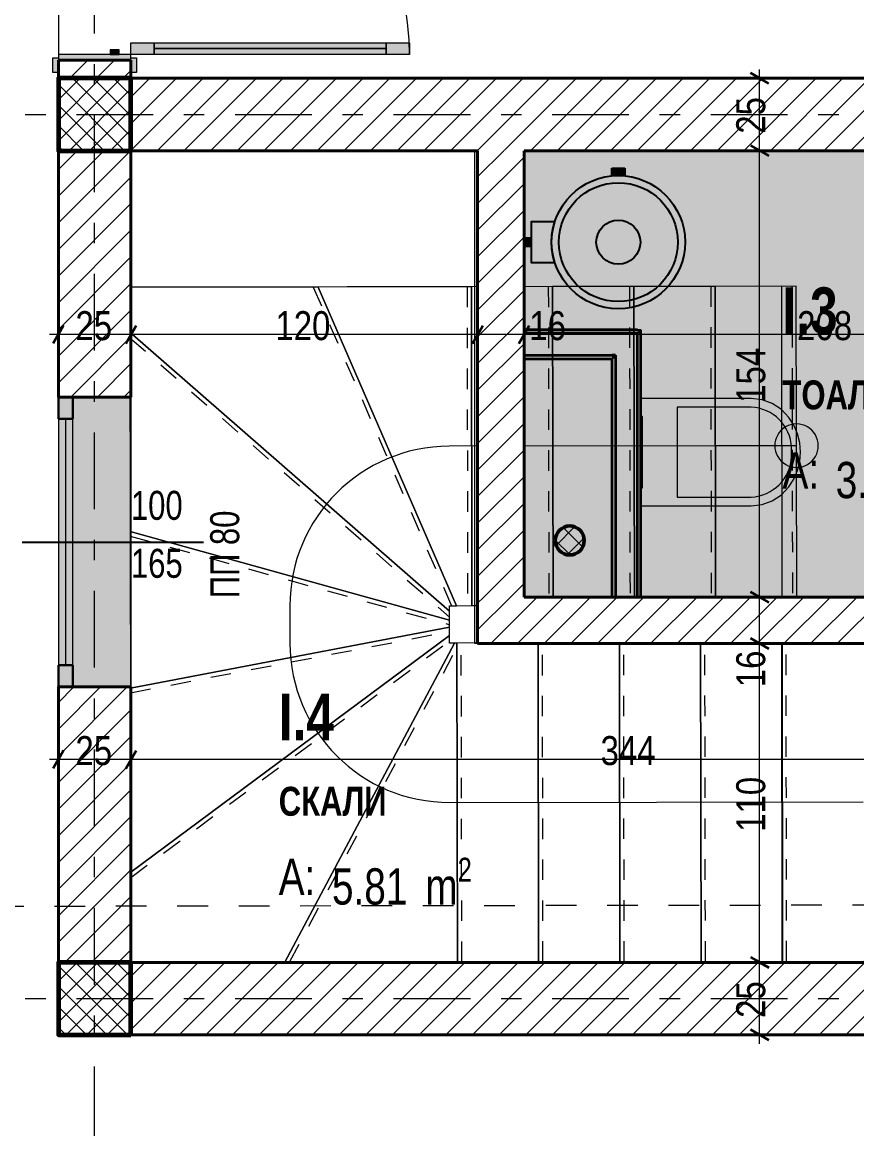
# Model space of a CAD drawing. Header units: millimetres. Extents: x -428 to 1070, y 0 to 421.
# Drawn here: x 83.6 to 141.1, y 105.6 to 181.9 of the extents above; entities that cross this region are included whole.
import ezdxf
from ezdxf.xclip import XClip

# ---------------------------------------------------------------- set-up
doc = ezdxf.new("R2010")
doc.units = ezdxf.units.MM
doc.header["$MEASUREMENT"] = 0
doc.header["$XCLIPFRAME"] = 0
doc.set_wipeout_variables(frame=1)
for name, pattern in [('- Двойно прекъснати линии', [10.936111, 5.291667, -2.116667, 1.411111, -2.116667]), ('- Прекъснати линия', [4.233333, 2.116667, -2.116667]), ('Small Dashed', [2.822222, 1.411111, -1.411111]), ('Wipeout_Contour', [1000, 0, -1000])]:
    doc.linetypes.add(name, pattern=pattern)
for name, color, linetype, lineweight, true_color in [('1', 7, 'Continuous', 13, 0x2b2b2b), ('11', 7, 'Continuous', 18, 0x3b3b3b), ('160', 7, 'Continuous', 35, 0xb4a35c), ('168', 7, 'Continuous', 15, 0x5e5e5e), ('177', 7, 'Continuous', 15, 0xf7e046), ('179', 7, 'Continuous', 0, 0xb7d9ff), ('184', 7, 'Continuous', 0, 0xe8e8e8), ('19', 7, 'Continuous', 0, 0xe4e4e4), ('3', 7, 'Continuous', 18, 0x7c7c7c), ('45', 7, 'Continuous', 35, 0x404040), ('46', 7, 'Continuous', 35, 0x4e4e4e), ('5', 7, 'Continuous', 25, 0x4e4e4e), ('65', 7, 'Continuous', 20, 0x4e4e4e), ('71', 7, 'Continuous', 20, 0x3b3b3b), ('75', 7, 'Continuous', 20, 0x515151), ('85', 7, 'Continuous', 20, 0x404040), ('89', 7, 'Continuous', 20, 0x111111), ('91', 7, 'Continuous', 13, 0x3b3b3b)]:
    doc.layers.add(name, color=color, linetype=linetype, lineweight=lineweight, true_color=true_color)
for name, color, linetype, lineweight in [('101', 253, 'Continuous', 15), ('122', 255, 'Continuous', 0), ('15', 214, 'Continuous', 25), ('21', 7, 'Continuous', 50), ('23', 8, 'Continuous', 30), ('27', 7, 'Continuous', 40), ('47', 7, 'Continuous', 60), ('7', 7, 'Continuous', 25)]:
    doc.layers.add(name, color=color, linetype=linetype, lineweight=lineweight)
doc.styles.add('GENERATED_STYLE_4', font='GOTHIC.TTF')
doc.styles.add('GENERATED_STYLE_5', font='GOTHICB.TTF')
doc.styles.add('GENERATED_STYLE_6', font='GOTHIC.TTF')
pattern_1 = [(45, (-1051.1205, 152.3444), (-0.9192388, 0.9192388), [])]
pattern_2 = [(270, (-1051.1205, 152.3444), (2, 0), [0, -0.3])]
pattern_3 = [(180, (-1051.1205, 152.3444), (0, 2), [0, -0.3])]
pattern_4 = [(45, (-1051.1205, 152.3444), (-0.7071068, 0.7071068), []), (135, (-1051.1205, 152.3444), (0.7071068, 0.7071068), [])]

# ---------------------------------------------------------------- blocks, each defined once
blk = doc.blocks.new('Drawing_2_1', base_point=(-1051.12, 152.344))
at = {"linetype": 'Continuous', "lineweight": 0, "true_color": 0xffffff}
blk.add_hatch(color=7, dxfattribs=at).paths.add_polyline_path([(118.195, 173.056), (118.195, 142.256), (143.56, 142.256), (143.56, 173.056)])
at = {"layer": '1', "linetype": 'Continuous', "lineweight": 13, "true_color": 0x2b2b2b}
h = blk.add_hatch(dxfattribs=at)
h.set_pattern_fill('1_БЕТОН_СГЛОБЯЕМИ_ЕЛЕМЕН_E7', color=250, style=0, pattern_type=2)
h.set_pattern_definition(pattern_4)
h.paths.add_polyline_path([(120.346, 146.164, 0.414214), (121.346, 145.164, 0.414214), (122.346, 146.164, 0.414214), (121.346, 147.164, 0.414214)])
at = {"layer": '177', "linetype": 'Continuous', "lineweight": 15, "true_color": 0xf7e046}
h = blk.add_hatch(dxfattribs=at)
h.set_pattern_fill('8_ГИПС_02_0001', color=53, style=0, pattern_type=2)
h.set_pattern_definition(pattern_2)
h.paths.add_polyline_path([(126.018, 160.467), (126.258, 160.707), (126.018, 160.707)])
h = blk.add_hatch(dxfattribs=at)
h.set_pattern_fill('8_ГИПС_02_0001', color=53, style=0, pattern_type=2)
h.set_pattern_definition(pattern_2)
h.paths.add_polyline_path([(126.018, 160.467), (126.258, 160.467), (126.258, 160.707)])
h = blk.add_hatch(dxfattribs=at)
h.set_pattern_fill('8_ГИПС_02_0001', color=53, style=0, pattern_type=2)
h.set_pattern_definition(pattern_2)
h.paths.add_polyline_path([(124.258, 158.707), (124.498, 158.947), (124.258, 158.947)])
h = blk.add_hatch(dxfattribs=at)
h.set_pattern_fill('8_ГИПС_02_0001', color=53, style=0, pattern_type=2)
h.set_pattern_definition(pattern_2)
h.paths.add_polyline_path([(124.258, 158.707), (124.498, 158.707), (124.498, 158.947)])
at = {"layer": '179', "linetype": 'Continuous', "lineweight": 0, "true_color": 0xdbe4ed}
for points in [[(133.858, 155.96), (126.258, 155.96), (126.258, 148.56), (133.858, 148.56), (134.605, 148.647), (135.311, 148.903), (135.94, 149.315), (136.458, 149.86), (136.801, 150.403), (137.053, 150.995), (137.206, 151.619), (137.258, 152.26), (137.206, 152.901), (137.053, 153.525), (136.801, 154.116), (136.458, 154.66), (135.94, 155.205), (135.311, 155.617), (134.605, 155.873)], [(126.258, 154.72), (126.258, 149.8), (126.358, 149.8), (126.358, 154.72)]]:
    blk.add_hatch(color=254, dxfattribs=at).paths.add_polyline_path(points)
at = {"layer": '184', "linetype": 'Continuous', "lineweight": 0, "true_color": 0xe8e8e8}
for points in [[(91.086, 180.499), (91.086, 179.699), (92.686, 179.699), (92.686, 180.499)], [(110.286, 179.699), (110.286, 180.499), (108.686, 180.499), (108.686, 179.699)], [(90.286, 179.699), (90.286, 180.019), (89.646, 180.019), (89.646, 179.699)]]:
    blk.add_hatch(color=254, dxfattribs=at).paths.add_polyline_path(points)
at = {"layer": '19', "linetype": 'Continuous', "lineweight": 0, "true_color": 0xe4e4e4}
for points in [[(108.686, 180.099), (108.686, 180.499), (92.686, 180.499), (92.686, 180.099)], [(108.686, 179.699), (108.686, 180.099), (92.686, 180.099), (92.686, 179.699)], [(125.135, 171.347), (125.135, 171.847), (124.255, 171.847), (124.255, 171.347)], [(125.135, 171.347), (125.135, 171.847), (124.255, 171.847), (124.255, 171.347)], [(129.295, 166.747, 1), (120.095, 166.747, 1)], [(124.695, 171.347), (124.255, 171.347), (124.255, 171.326, -0.023954)], [(124.695, 171.347), (124.255, 171.347), (124.255, 171.326, -0.023954)], [(124.695, 171.347, -0.023954), (125.135, 171.326), (125.135, 171.347)], [(124.695, 171.347, -0.023954), (125.135, 171.326), (125.135, 171.347)], [(120.313, 165.347, -0.155871), (120.313, 168.147), (118.695, 168.147), (118.695, 165.347)], [(124.695, 168.267, 1), (124.695, 165.227, 1)], [(126.018, 160.467), (126.258, 160.707), (126.018, 160.707)], [(126.018, 160.467), (126.258, 160.467), (126.258, 160.707)], [(124.258, 158.707), (124.498, 158.947), (124.258, 158.947)], [(124.258, 158.707), (124.498, 158.707), (124.498, 158.947)], [(86.086, 154.556), (86.086, 137.556), (87.086, 137.556), (87.086, 154.556)]]:
    blk.add_hatch(color=254, dxfattribs=at).paths.add_polyline_path(points)
at = {"layer": '71', "linetype": 'Continuous', "lineweight": 20, "true_color": 0x3b3b3b}
blk.add_hatch(color=250, dxfattribs=at).paths.add_polyline_path([(136.982, 154.203, 1), (136.986, 151.203, 1)])
at = {"layer": '101', "color": 253, "linetype": 'Continuous', "lineweight": 15}
for p, q in [((91.086, 180.499), (92.686, 180.499)), ((91.086, 179.699), (91.086, 180.499)), ((92.686, 180.499), (92.686, 179.699)), ((108.686, 179.699), (108.686, 180.499)), ((108.686, 180.499), (110.286, 180.499)), ((110.286, 180.499), (110.286, 179.699)), ((91.086, 179.699), (86.086, 179.699)), ((90.286, 180.019), (89.646, 180.019)), ((89.646, 180.019), (89.646, 179.699)), ((89.646, 179.699), (90.286, 179.699)), ((90.286, 179.699), (90.286, 180.019)), ((92.686, 179.699), (91.086, 179.699)), ((108.686, 180.099), (92.686, 180.099)), ((110.286, 179.699), (108.686, 179.699))]:
    blk.add_line(p, q, dxfattribs=at)
at = {"layer": '101', "color": 253, "linetype": 'Continuous', "lineweight": 15, "flags": 128}
for points in [[(108.686, 180.099), (92.686, 180.099), (92.686, 180.499), (108.686, 180.499)], [(108.686, 179.699), (92.686, 179.699), (92.686, 180.099), (108.686, 180.099)]]:
    blk.add_lwpolyline(points, close=True, dxfattribs=at)
at = {"layer": '101', "color": 253, "linetype": 'Continuous', "lineweight": 15}
blk.add_arc((91.086, 179.699), 19.2, 0, 90, dxfattribs=at)
at = {"layer": '11', "color": 250, "linetype": 'Continuous', "lineweight": 18, "true_color": 0x3b3b3b}
for p, q in [((103.989, 163.652), (91.014, 163.632)), ((91.014, 163.632), (91.019, 160.543)), ((114.567, 163.668), (103.989, 163.652)), ((103.989, 163.652), (113.525, 141.667)), ((113.525, 141.667), (103.989, 163.652)), ((120.167, 163.677), (114.567, 163.668)), ((114.567, 163.668), (114.601, 141.668)), ((114.601, 141.668), (114.567, 163.668)), ((125.767, 163.685), (120.167, 163.677)), ((120.167, 163.677), (120.201, 141.677)), ((120.201, 141.677), (120.167, 163.677)), ((131.367, 163.694), (125.767, 163.685)), ((125.767, 163.685), (125.801, 141.686)), ((125.801, 141.686), (125.767, 163.685)), ((136.967, 163.703), (131.367, 163.694)), ((131.367, 163.694), (131.401, 141.694)), ((131.401, 141.694), (131.367, 163.694)), ((137.001, 141.703), (136.967, 163.703)), ((91.019, 160.543), (113.048, 141.284)), ((113.048, 141.284), (91.019, 160.543)), ((91.019, 160.543), (91.04, 146.777)), ((131.384, 152.694), (113.031, 152.666)), ((136.984, 152.703), (131.384, 152.694)), ((91.04, 146.777), (113.049, 140.666)), ((113.049, 140.666), (91.04, 146.777)), ((91.04, 146.777), (91.051, 139.557)), ((102.048, 141.649), (102.051, 139.574)), ((113.048, 141.666), (113.525, 141.667)), ((113.048, 141.284), (113.048, 141.666)), ((113.049, 140.666), (113.048, 141.284)), ((113.525, 141.667), (114.601, 141.668)), ((114.601, 141.668), (120.201, 141.677)), ((120.201, 141.677), (125.801, 141.686)), ((125.801, 141.686), (131.401, 141.694)), ((131.401, 141.694), (137.001, 141.703)), ((113.05, 140.181), (113.049, 140.666)), ((91.057, 135.966), (113.05, 140.181)), ((113.05, 140.181), (91.057, 135.966)), ((113.051, 139.613), (113.05, 140.181)), ((91.051, 139.557), (91.057, 135.966)), ((91.076, 123.285), (113.051, 139.613)), ((113.051, 139.613), (91.076, 123.285)), ((101.692, 117.072), (113.398, 139.09)), ((113.398, 139.09), (101.692, 117.072)), ((102.051, 139.574), (102.052, 139.073)), ((113.051, 139.591), (113.051, 139.613)), ((113.052, 139.09), (113.051, 139.591)), ((113.398, 139.09), (113.052, 139.09)), ((113.565, 139.09), (113.398, 139.09)), ((119.165, 139.099), (113.565, 139.09)), ((113.599, 117.09), (113.565, 139.09)), ((113.565, 139.09), (113.599, 117.09)), ((124.765, 139.108), (119.165, 139.099)), ((119.199, 117.099), (119.165, 139.099)), ((119.165, 139.099), (119.199, 117.099)), ((130.365, 139.116), (124.765, 139.108)), ((124.799, 117.108), (124.765, 139.108)), ((124.765, 139.108), (124.799, 117.108)), ((135.965, 139.125), (130.365, 139.116)), ((130.399, 117.116), (130.365, 139.116)), ((130.365, 139.116), (130.399, 117.116)), ((141.565, 139.133), (135.965, 139.125)), ((135.999, 117.125), (135.965, 139.125)), ((135.965, 139.125), (135.999, 117.125)), ((91.057, 135.966), (91.076, 123.285)), ((113.069, 128.09), (141.582, 128.133)), ((91.076, 123.285), (91.086, 117.056)), ((91.086, 117.056), (101.692, 117.072)), ((101.692, 117.072), (113.599, 117.09)), ((113.599, 117.09), (119.199, 117.099)), ((119.199, 117.099), (124.799, 117.108)), ((124.799, 117.108), (130.399, 117.116)), ((130.399, 117.116), (135.999, 117.125)), ((135.999, 117.125), (141.599, 117.134))]:
    blk.add_line(p, q, dxfattribs=at)
at = {"layer": '11', "color": 250, "linetype": 'Continuous', "lineweight": 18, "true_color": 0x3b3b3b, "flags": 128}
blk.add_lwpolyline([(136.982, 154.203, 1), (136.986, 151.203, 1)], format="xyb", close=True, dxfattribs=at)
at = {"layer": '11', "color": 250, "linetype": 'Continuous', "lineweight": 18, "true_color": 0x3b3b3b}
for centre, start, end in [((113.048, 141.666), 90.08821, 180.08821), ((113.052, 139.09), 180.08821, 270.08821)]:
    blk.add_arc(centre, 11, start, end, dxfattribs=at)
at = {"layer": '122', "color": 255, "linetype": 'Continuous', "lineweight": 0, "flags": 128}
blk.add_lwpolyline([(118.195, 173.056), (143.56, 173.056), (143.56, 142.256), (118.195, 142.256)], close=True, dxfattribs=at)
at = {"layer": '15', "color": 214, "linetype": 'Continuous', "lineweight": 25}
for p, q in [((124.255, 171.347), (124.255, 171.847)), ((124.255, 171.847), (125.135, 171.847)), ((124.255, 171.347), (124.255, 171.847)), ((124.255, 171.847), (125.135, 171.847)), ((125.135, 171.847), (125.135, 171.347)), ((125.135, 171.847), (125.135, 171.347)), ((124.255, 171.326), (124.255, 171.347)), ((124.255, 171.326), (124.255, 171.347)), ((125.135, 171.326), (125.135, 171.347)), ((125.135, 171.326), (125.135, 171.347))]:
    blk.add_line(p, q, dxfattribs=at)
at = {"layer": '15', "color": 214, "linetype": 'Continuous', "lineweight": 25, "flags": 128}
for points in [[(129.295, 166.747, -1), (120.095, 166.747, -1)], [(120.313, 165.347, -0.155871), (120.313, 168.147), (118.695, 168.147), (118.695, 165.347)], [(124.695, 168.267, -1), (124.695, 165.227, -1)]]:
    blk.add_lwpolyline(points, format="xyb", close=True, dxfattribs=at)
at = {"layer": '15', "color": 214, "linetype": 'Continuous', "lineweight": 25}
blk.add_circle((124.695, 166.747), 4.1, dxfattribs=at)
for start, end in [(90, 95.48886), (90, 95.48886), (84.51114, 90), (84.51114, 90)]:
    blk.add_arc((124.695, 166.747), 4.6, start, end, dxfattribs=at)
at = {"layer": '160', "color": 33, "linetype": 'Continuous', "lineweight": 35, "true_color": 0xb4a35c}
for p, q in [((126.018, 160.467), (124.498, 160.467)), ((126.018, 160.467), (124.498, 160.467)), ((126.018, 158.947), (126.018, 160.467)), ((124.498, 158.947), (124.258, 158.947)), ((124.498, 158.947), (124.258, 158.947))]:
    blk.add_line(p, q, dxfattribs=at)
at = {"layer": '177', "color": 53, "linetype": 'Continuous', "lineweight": 15, "true_color": 0xf7e046, "flags": 128}
blk.add_lwpolyline([(126.258, 160.707), (126.018, 160.707)], dxfattribs=at)
at = {"layer": '21', "color": 7, "linetype": 'Continuous', "lineweight": 50, "flags": 128}
blk.add_lwpolyline([(120.346, 146.164, 0.414214), (121.346, 145.164, 0.414214), (122.346, 146.164, 0.414214), (121.346, 147.164, 0.414214)], format="xyb", close=True, dxfattribs=at)
at = {"layer": '23', "color": 8, "linetype": 'Continuous', "lineweight": 30}
for p, q in [((86.086, 154.556), (87.086, 154.556)), ((87.086, 137.556), (86.086, 137.556))]:
    blk.add_line(p, q, dxfattribs=at)
at = {"layer": '3', "color": 8, "linetype": 'Continuous', "lineweight": 18, "true_color": 0x7c7c7c}
for p, q in [((86.086, 154.556), (86.086, 137.556)), ((86.586, 154.556), (86.586, 137.556)), ((87.086, 137.556), (87.086, 154.556))]:
    blk.add_line(p, q, dxfattribs=at)
at = {"layer": '5', "color": 251, "linetype": 'Continuous', "lineweight": 25, "true_color": 0x4e4e4e}
blk.add_line((83.586, 146.056), (96.086, 146.056), dxfattribs=at)
at = {"layer": '75', "color": 251, "linetype": 'Continuous', "lineweight": 20, "true_color": 0x515151}
for p, q in [((133.856, 155.36), (128.756, 155.36)), ((128.756, 155.36), (128.756, 152.26)), ((128.756, 152.26), (128.756, 149.16)), ((136.642, 151.948), (136.642, 152.572)), ((128.756, 149.16), (133.856, 149.16))]:
    blk.add_line(p, q, dxfattribs=at)
at = {"layer": '75', "color": 251, "linetype": 'Continuous', "lineweight": 20, "true_color": 0x515151, "flags": 128}
for points in [[(133.858, 155.96), (126.258, 155.96), (126.258, 148.56), (133.858, 148.56), (134.605, 148.647), (135.311, 148.903), (135.94, 149.315), (136.458, 149.86), (136.801, 150.403), (137.053, 150.995), (137.206, 151.619), (137.258, 152.26), (137.206, 152.901), (137.053, 153.525), (136.801, 154.116), (136.458, 154.66), (135.94, 155.205), (135.311, 155.617), (134.605, 155.873)], [(126.258, 154.72), (126.258, 149.8), (126.358, 149.8), (126.358, 154.72)]]:
    blk.add_lwpolyline(points, close=True, dxfattribs=at)
at = {"layer": '75', "color": 251, "linetype": 'Continuous', "lineweight": 20, "true_color": 0x515151}
for centre, start, end in [((133.72, 152.439), 2.61169, 87.33999), ((133.72, 152.081), 272.66001, 357.38831)]:
    blk.add_arc(centre, 2.925, start, end, dxfattribs=at)
at = {"layer": '89', "color": 250, "linetype": 'Continuous', "lineweight": 20, "true_color": 0x111111, "flags": 128}
for points in [[(326.086, 112.056), (362.086, 112.056), (362.086, 250.056), (326.086, 250.056), (86.086, 250.056), (86.086, 112.056)], [(147.805, 117.056), (147.805, 139.056), (114.795, 139.056), (114.795, 173.056), (91.086, 173.056), (91.086, 139.055), (91.086, 117.055)]]:
    blk.add_lwpolyline(points, close=True, dxfattribs=at)
at = {"layer": '91', "color": 250, "linetype": 'Continuous', "lineweight": 13, "true_color": 0x3b3b3b}
for p, q in [((135.967, 163.701), (91.014, 163.632)), ((91.014, 163.632), (91.086, 117.056)), ((136.001, 141.701), (135.967, 163.701)), ((113.048, 141.666), (136.001, 141.701)), ((113.052, 139.09), (113.048, 141.666)), ((136.005, 139.125), (113.052, 139.09)), ((136.039, 117.125), (136.005, 139.125)), ((91.086, 117.056), (136.039, 117.125))]:
    blk.add_line(p, q, dxfattribs=at)
at = {"layer": '91', "color": 250, "linetype": 'Small Dashed', "lineweight": 13, "true_color": 0x3b3b3b}
for p, q in [((103.663, 163.651), (113.198, 141.666)), ((114.267, 163.668), (114.301, 141.668)), ((119.867, 163.676), (119.901, 141.676)), ((125.467, 163.685), (125.501, 141.685)), ((131.067, 163.694), (131.101, 141.694)), ((136.667, 163.702), (136.701, 141.702)), ((91.019, 160.144), (113.049, 140.885)), ((91.04, 146.466), (113.05, 140.355)), ((91.057, 135.661), (113.051, 139.876)), ((91.077, 122.912), (113.052, 139.239)), ((102.032, 117.073), (113.738, 139.091)), ((113.899, 117.091), (113.865, 139.091)), ((119.499, 117.099), (119.465, 139.099)), ((125.099, 117.108), (125.065, 139.108)), ((130.699, 117.117), (130.665, 139.117)), ((136.299, 117.125), (136.265, 139.125))]:
    blk.add_line(p, q, dxfattribs=at)
at = {"layer": '1', "color": 250, "linetype": 'Continuous', "lineweight": 13, "true_color": 0x2b2b2b, "attachment_point": 1}
for s, insert, char_height, style in [('\\A1;{\\W0.800000x;\\pql;\\pt0;\\fCentury Gothic|b1|i0|c204|p34;I.3}', (136.013, 163.626), 3.2, 'GENERATED_STYLE_5'), ('\\A1;{\\W0.800000x;\\pql;\\pt0;\\fCentury Gothic|b0|i0|c204|p34;A: }', (136.013, 152.25), 2.5, 'GENERATED_STYLE_4'), ('\\A1;{\\W0.800000x;\\pql;\\pt0,1;\\fCentury Gothic|b0|i0|c204|p34;3.21\\fCentury Gothic|b0|i0|c204|p34;\\A1{\\H.66x;\\S^  ;}\\fCentury Gothic|b0|i0|c204|p34; m\\fCentury Gothic|b0|i0|c204|p34;\\A1{\\H.66x;\\S2^  ;}}', (139.684, 152.314), 2.5, 'GENERATED_STYLE_4'), ('\\A1;{\\W0.800000x;\\pql;\\pt0;\\fCentury Gothic|b1|i0|c204|p34;I.4}', (101.278, 135.587), 3.2, 'GENERATED_STYLE_5'), ('\\A1;{\\W0.800000x;\\pql;\\pt0;\\fCentury Gothic|b0|i0|c204|p34;A: }', (101.278, 124.212), 2.5, 'GENERATED_STYLE_4'), ('\\A1;{\\W0.800000x;\\pql;\\pt0,1;\\fCentury Gothic|b0|i0|c204|p34;5.81\\fCentury Gothic|b0|i0|c204|p34;\\A1{\\H.66x;\\S^  ;}\\fCentury Gothic|b0|i0|c204|p34; m\\fCentury Gothic|b0|i0|c204|p34;\\A1{\\H.66x;\\S2^  ;}}', (104.948, 124.276), 2.5, 'GENERATED_STYLE_4')]:
    blk.add_mtext(s, dxfattribs=dict(at, insert=insert, char_height=char_height, style=style))
at = {"layer": '46', "color": 251, "linetype": 'Continuous', "lineweight": 35, "true_color": 0x4e4e4e, "char_height": 2}
for s, insert, attachment_point, style in [('\\A1;{\\W0.850000x;\\pql;\\fCentury Gothic|b0|i0|c0|p34;120}', (101.048, 159.957), 7, 'GENERATED_STYLE_6'), ('\\A1;{\\W0.850000x;\\pql;\\fCentury Gothic|b0|i0|c0|p34;16}', (118.556, 159.957), 7, 'GENERATED_STYLE_6'), ('\\A1;{\\W0.850000x;\\pql;\\fCentury Gothic|b0|i0|c0|p34;208}', (137.025, 159.957), 7, 'GENERATED_STYLE_6'), ('\\A1;{\\W0.800000x;\\pql;\\pt0;\\fCentury Gothic|b1|i0|c204|p34;ТОАЛЕТ}', (136.013, 157.209), 1, 'GENERATED_STYLE_5'), ('\\A1;{\\W0.850000x;\\pql;\\fCentury Gothic|b0|i0|c0|p34;344}', (123.471, 130.64), 7, 'GENERATED_STYLE_6'), ('\\A1;{\\W0.800000x;\\pql;\\pt0;\\fCentury Gothic|b1|i0|c204|p34;СКАЛИ}', (101.278, 129.171), 1, 'GENERATED_STYLE_5')]:
    blk.add_mtext(s, dxfattribs=dict(at, insert=insert, attachment_point=attachment_point, style=style))
at = {"layer": '46', "color": 251, "linetype": 'Continuous', "lineweight": 35, "true_color": 0x4e4e4e, "char_height": 2, "attachment_point": 7, "rotation": 90, "style": 'GENERATED_STYLE_6'}
for s, insert in [('\\A1;{\\W0.850000x;\\pql;\\fCentury Gothic|b0|i0|c0|p34;154}', (134.853, 155.664)), ('\\A1;{\\W0.850000x;\\pql;\\fCentury Gothic|b0|i0|c0|p34;16}', (134.853, 136.038)), ('\\A1;{\\W0.850000x;\\pql;\\fCentury Gothic|b0|i0|c0|p34;110}', (134.853, 126.064))]:
    blk.add_mtext(s, dxfattribs=dict(at, insert=insert))
at = {"layer": '7', "color": 7, "linetype": 'Continuous', "lineweight": 25, "char_height": 2, "attachment_point": 7, "style": 'GENERATED_STYLE_6'}
for s, insert in [('\\A1;{\\W0.800000x;\\pql;\\pt0;\\fCentury Gothic|b0|i0|c0|p34;100\\fCentury Gothic|b0|i0|c0|p34;\\A1{\\H.66x;\\S^  ;}\\fCentury Gothic|b0|i0|c0|p34;\\fCentury Gothic|b0|i0|c0|p34;}', (91.086, 147.005)), ('\\A1;{\\W0.800000x;\\pql;\\pt0;\\fCentury Gothic|b0|i0|c0|p34;165\\fCentury Gothic|b0|i0|c0|p34;\\A1{\\H.66x;\\S^  ;}\\fCentury Gothic|b0|i0|c0|p34;\\fCentury Gothic|b0|i0|c0|p34;}', (91.086, 143.005))]:
    blk.add_mtext(s, dxfattribs=dict(at, insert=insert))
at = {"layer": '7', "color": 7, "linetype": 'Continuous', "lineweight": 25, "insert": (99.137, 142.178), "char_height": 2, "attachment_point": 7, "rotation": 90, "style": 'GENERATED_STYLE_6'}
blk.add_mtext('\\A1;{\\W0.800000x;\\pql;\\pt0;\\fCentury Gothic|b0|i0|c0|p34;ПП 80\\fCentury Gothic|b0|i0|c0|p34;\\A1{\\H.66x;\\S^  ;}\\fCentury Gothic|b0|i0|c0|p34;\\fCentury Gothic|b0|i0|c0|p34;}', dxfattribs=at)
at = {"color": 254, "linetype": 'Wipeout_Contour', "lineweight": 0, "ltscale": 797.769017}
blk.add_wipeout([(86.086, 178.056), (91.086, 178.056), (91.086, 179.299), (86.086, 179.299)], dxfattribs=at)
at = {"color": 254, "linetype": 'Wipeout_Contour', "lineweight": 0, "ltscale": 747.71952}
blk.add_wipeout([(91.086, 173.056), (86.086, 173.056), (86.086, 156.056), (91.086, 156.056)], dxfattribs=at)
at = {"color": 254, "linetype": 'Wipeout_Contour', "lineweight": 0, "ltscale": 549.017157}
blk.add_wipeout([(118.195, 142.256), (114.995, 142.256), (114.995, 139.056)], dxfattribs=at)
at = {"color": 254, "linetype": 'Wipeout_Contour', "lineweight": 0, "ltscale": 618.28575}
blk.add_wipeout([(86.086, 117.056), (91.086, 117.056), (91.086, 136.056), (86.086, 136.056)], dxfattribs=at)
at = {"linetype": 'Continuous', "lineweight": 0, "true_color": 0xffffff}
blk.add_hatch(color=7, dxfattribs=at).paths.add_polyline_path([(86.086, 136.056), (91.086, 136.056), (91.086, 156.056), (86.086, 156.056)])
at = {"layer": '168', "linetype": 'Continuous', "lineweight": 15, "true_color": 0x5e5e5e}
h = blk.add_hatch(dxfattribs=at)
h.set_pattern_fill('COMMON_BRICK_0001', color=251, style=0, pattern_type=2)
h.set_pattern_definition(pattern_1)
h.paths.add_polyline_path([(86.086, 178.056), (91.086, 178.056), (91.086, 179.299), (86.086, 179.299)])
h = blk.add_hatch(dxfattribs=at)
h.set_pattern_fill('COMMON_BRICK_0001', color=251, style=0, pattern_type=2)
h.set_pattern_definition(pattern_1)
h.paths.add_polyline_path([(91.086, 173.056), (86.086, 173.056), (86.086, 156.056), (91.086, 156.056)])
h = blk.add_hatch(dxfattribs=at)
h.set_pattern_fill('COMMON_BRICK_0001', color=251, style=0, pattern_type=2)
h.set_pattern_definition(pattern_1)
h.paths.add_polyline_path([(118.195, 142.256), (114.995, 142.256), (114.995, 139.056)])
h = blk.add_hatch(dxfattribs=at)
h.set_pattern_fill('COMMON_BRICK_0001', color=251, style=0, pattern_type=2)
h.set_pattern_definition(pattern_1)
h.paths.add_polyline_path([(86.086, 117.056), (91.086, 117.056), (91.086, 136.056), (86.086, 136.056)])
at = {"layer": '184', "linetype": 'Continuous', "lineweight": 0, "true_color": 0xe8e8e8}
for points in [[(86.086, 179.459), (85.706, 179.459), (85.706, 178.459), (86.086, 178.459)], [(86.086, 179.299), (91.086, 179.299), (91.086, 179.699), (86.086, 179.699)], [(91.466, 179.459), (91.086, 179.459), (91.086, 178.459), (91.466, 178.459)]]:
    blk.add_hatch(color=254, dxfattribs=at).paths.add_polyline_path(points)
at = {"layer": '19', "linetype": 'Continuous', "lineweight": 0, "true_color": 0xe4e4e4}
for points in [[(86.086, 156.056), (86.086, 154.556), (87.086, 154.556), (87.086, 156.056)], [(87.086, 136.056), (87.086, 137.556), (86.086, 137.556), (86.086, 136.056)]]:
    blk.add_hatch(color=254, dxfattribs=at).paths.add_polyline_path(points)
at = {"layer": '101', "color": 253, "linetype": 'Continuous', "lineweight": 15}
for p, q in [((86.086, 179.699), (86.086, 179.299)), ((91.086, 179.299), (91.086, 179.699)), ((86.086, 179.299), (91.086, 179.299))]:
    blk.add_line(p, q, dxfattribs=at)
at = {"layer": '23', "color": 8, "linetype": 'Continuous', "lineweight": 30}
for p, q in [((86.086, 156.056), (86.086, 154.556)), ((87.086, 154.556), (87.086, 156.056)), ((86.086, 137.556), (86.086, 136.056)), ((87.086, 136.056), (87.086, 137.556))]:
    blk.add_line(p, q, dxfattribs=at)
at = {"layer": '27', "color": 7, "linetype": 'Continuous', "lineweight": 40}
for p, q in [((86.086, 179.299), (86.086, 178.459)), ((91.086, 179.299), (86.086, 179.299)), ((91.086, 179.299), (86.086, 179.299)), ((91.086, 179.299), (86.086, 179.299)), ((86.086, 179.299), (86.086, 178.459)), ((86.086, 179.299), (86.086, 178.459)), ((91.086, 179.299), (91.086, 178.459)), ((91.086, 179.299), (91.086, 178.459)), ((91.086, 179.299), (91.086, 178.459)), ((86.086, 156.056), (87.086, 156.056)), ((86.086, 156.056), (87.086, 156.056)), ((86.086, 156.056), (87.086, 156.056)), ((87.086, 156.056), (91.086, 156.056)), ((87.086, 156.056), (91.086, 156.056)), ((86.086, 136.056), (87.086, 136.056)), ((86.086, 136.056), (87.086, 136.056)), ((86.086, 136.056), (87.086, 136.056)), ((87.086, 136.056), (91.086, 136.056)), ((87.086, 136.056), (91.086, 136.056))]:
    blk.add_line(p, q, dxfattribs=at)
at = {"layer": '27', "color": 7, "linetype": 'Continuous', "lineweight": 40, "flags": 128}
for points in [[(86.086, 179.299), (86.086, 178.056)], [(91.086, 178.056), (91.086, 179.299)], [(86.086, 173.056), (86.086, 156.056)], [(91.086, 156.056), (91.086, 173.056)], [(86.086, 136.056), (86.086, 117.056)], [(91.086, 117.056), (91.086, 136.056)]]:
    blk.add_lwpolyline(points, dxfattribs=at)
at = {"layer": '3', "color": 8, "linetype": 'Continuous', "lineweight": 18, "true_color": 0x7c7c7c}
for p, q in [((85.706, 178.459), (85.706, 179.459)), ((85.706, 179.459), (86.086, 179.459)), ((86.086, 179.459), (86.086, 178.459)), ((91.086, 178.459), (91.086, 179.459)), ((91.086, 179.459), (91.466, 179.459)), ((91.466, 179.459), (91.466, 178.459)), ((86.086, 178.459), (85.706, 178.459)), ((91.466, 178.459), (91.086, 178.459)), ((86.086, 156.056), (86.086, 136.056)), ((91.086, 156.056), (91.086, 136.056))]:
    blk.add_line(p, q, dxfattribs=at)
at = {"layer": '45', "color": 250, "linetype": 'Continuous', "lineweight": 35, "true_color": 0x404040}
for p, q in [((86.447, 160.998), (85.725, 159.748)), ((90.725, 159.748), (91.447, 160.998)), ((86.447, 131.681), (85.725, 130.431)), ((90.725, 130.431), (91.447, 131.681))]:
    blk.add_line(p, q, dxfattribs=at)
at = {"layer": '85', "color": 250, "linetype": 'Continuous', "lineweight": 20, "true_color": 0x404040}
for p, q in [((86.086, 161.31), (86.086, 159.435)), ((91.086, 161.31), (91.086, 159.435)), ((86.086, 160.373), (85.474, 160.373)), ((91.086, 160.373), (86.086, 160.373)), ((86.086, 131.993), (86.086, 130.118)), ((91.086, 131.993), (91.086, 130.118)), ((86.086, 131.056), (85.474, 131.056)), ((91.086, 131.056), (86.086, 131.056)), ((159.84, 131.056), (91.086, 131.056))]:
    blk.add_line(p, q, dxfattribs=at)
at = {"layer": '85', "color": 250, "linetype": '- Прекъснати линия', "lineweight": 20, "true_color": 0x404040}
blk.add_line((47.718, 120.882), (391.791, 121.412), dxfattribs=at)
at = {"layer": '46', "color": 251, "linetype": 'Continuous', "lineweight": 35, "true_color": 0x4e4e4e, "char_height": 2, "attachment_point": 7, "style": 'GENERATED_STYLE_6'}
for insert in [(87.258, 159.957), (87.258, 130.64)]:
    blk.add_mtext('\\A1;{\\W0.850000x;\\pql;\\fCentury Gothic|b0|i0|c0|p34;25}', dxfattribs=dict(at, insert=insert))
at = {"color": 254, "linetype": 'Wipeout_Contour', "lineweight": 0, "ltscale": 867.848626}
blk.add_wipeout([(91.086, 178.056), (91.086, 173.056), (158.04, 173.056), (158.04, 178.056)], dxfattribs=at)
at = {"color": 254, "linetype": 'Wipeout_Contour', "lineweight": 0, "ltscale": 793.178044}
blk.add_wipeout([(118.195, 139.056), (159.84, 139.056), (159.84, 142.256), (118.195, 142.256)], dxfattribs=at)
at = {"color": 254, "linetype": 'Wipeout_Contour', "lineweight": 0, "ltscale": 682.921507}
blk.add_wipeout([(91.086, 112.056), (158.04, 112.056), (158.04, 117.056), (91.086, 117.056)], dxfattribs=at)
at = {"layer": '168', "linetype": 'Continuous', "lineweight": 15, "true_color": 0x5e5e5e}
h = blk.add_hatch(dxfattribs=at)
h.set_pattern_fill('COMMON_BRICK_0001', color=251, style=0, pattern_type=2)
h.set_pattern_definition(pattern_1)
h.paths.add_polyline_path([(91.086, 178.056), (91.086, 173.056), (158.04, 173.056), (158.04, 178.056)])
h = blk.add_hatch(dxfattribs=at)
h.set_pattern_fill('COMMON_BRICK_0001', color=251, style=0, pattern_type=2)
h.set_pattern_definition(pattern_1)
h.paths.add_polyline_path([(118.195, 139.056), (159.84, 139.056), (159.84, 142.256), (118.195, 142.256)])
h = blk.add_hatch(dxfattribs=at)
h.set_pattern_fill('COMMON_BRICK_0001', color=251, style=0, pattern_type=2)
h.set_pattern_definition(pattern_1)
h.paths.add_polyline_path([(91.086, 112.056), (158.04, 112.056), (158.04, 117.056), (91.086, 117.056)])
at = {"layer": '177', "linetype": 'Continuous', "lineweight": 15, "true_color": 0xf7e046}
h = blk.add_hatch(dxfattribs=at)
h.set_pattern_fill('8_ГИПС_02_0001', color=53, style=0, pattern_type=2)
h.set_pattern_definition(pattern_2)
h.paths.add_polyline_path([(126.018, 160.467), (126.018, 142.256), (126.258, 142.256), (126.258, 160.467)])
h = blk.add_hatch(dxfattribs=at)
h.set_pattern_fill('8_ГИПС_02_0001', color=53, style=0, pattern_type=2)
h.set_pattern_definition(pattern_2)
h.paths.add_polyline_path([(124.258, 158.707), (124.258, 142.256), (124.498, 142.256), (124.498, 158.707)])
at = {"layer": '19', "linetype": 'Continuous', "lineweight": 0, "true_color": 0xe4e4e4}
for points in [[(126.018, 160.467), (126.018, 142.256), (126.258, 142.256), (126.258, 160.467)], [(124.258, 158.707), (124.258, 142.256), (124.498, 142.256), (124.498, 158.707)]]:
    blk.add_hatch(color=254, dxfattribs=at).paths.add_polyline_path(points)
at = {"layer": '1', "color": 250, "linetype": 'Continuous', "lineweight": 13, "true_color": 0x2b2b2b, "flags": 128}
blk.add_lwpolyline([(124.498, 142.256), (126.018, 142.256)], dxfattribs=at)
at = {"layer": '160', "color": 33, "linetype": 'Continuous', "lineweight": 35, "true_color": 0xb4a35c}
for p, q in [((124.498, 158.947), (124.498, 142.256)), ((126.018, 142.256), (126.018, 158.947))]:
    blk.add_line(p, q, dxfattribs=at)
at = {"layer": '160', "color": 33, "linetype": 'Continuous', "lineweight": 35, "true_color": 0xb4a35c, "flags": 128}
for points in [[(126.258, 142.256), (126.258, 160.707)], [(124.258, 158.707), (124.258, 142.256)]]:
    blk.add_lwpolyline(points, dxfattribs=at)
at = {"layer": '177', "color": 53, "linetype": 'Continuous', "lineweight": 15, "true_color": 0xf7e046, "flags": 128}
for points in [[(124.258, 142.256), (124.498, 142.256)], [(126.018, 142.256), (126.258, 142.256)]]:
    blk.add_lwpolyline(points, dxfattribs=at)
at = {"layer": '27', "color": 7, "linetype": 'Continuous', "lineweight": 40, "flags": 128}
for points in [[(158.04, 178.056), (91.086, 178.056)], [(91.086, 173.056), (114.995, 173.056)], [(118.195, 173.056), (158.04, 173.056)], [(158.04, 117.056), (91.086, 117.056)], [(91.086, 112.056), (158.04, 112.056)]]:
    blk.add_lwpolyline(points, dxfattribs=at)
at = {"layer": '45', "color": 250, "linetype": 'Continuous', "lineweight": 35, "true_color": 0x404040}
for p, q in [((135.062, 177.695), (133.812, 178.417)), ((133.812, 173.417), (135.062, 172.695)), ((133.812, 142.617), (135.062, 141.895)), ((133.812, 139.417), (135.062, 138.695)), ((133.812, 117.417), (135.062, 116.695)), ((133.812, 112.417), (135.062, 111.695))]:
    blk.add_line(p, q, dxfattribs=at)
at = {"layer": '85', "color": 250, "linetype": 'Continuous', "lineweight": 20, "true_color": 0x404040}
for p, q in [((135.375, 178.056), (133.5, 178.056)), ((134.437, 178.056), (134.437, 178.667)), ((134.437, 173.056), (134.437, 178.056)), ((135.375, 173.056), (133.5, 173.056)), ((134.437, 142.256), (134.437, 173.056)), ((135.375, 142.256), (133.5, 142.256)), ((134.437, 139.056), (134.437, 142.256)), ((135.375, 139.056), (133.5, 139.056)), ((134.437, 117.056), (134.437, 139.056)), ((135.375, 117.056), (133.5, 117.056)), ((134.437, 112.056), (134.437, 117.056)), ((135.375, 112.056), (133.5, 112.056)), ((134.437, 111.444), (134.437, 112.056))]:
    blk.add_line(p, q, dxfattribs=at)
at = {"layer": '46', "color": 251, "linetype": 'Continuous', "lineweight": 35, "true_color": 0x4e4e4e, "char_height": 2, "attachment_point": 7, "rotation": 90, "style": 'GENERATED_STYLE_6'}
for insert in [(134.853, 174.228), (134.853, 113.228)]:
    blk.add_mtext('\\A1;{\\W0.850000x;\\pql;\\fCentury Gothic|b0|i0|c0|p34;25}', dxfattribs=dict(at, insert=insert))
at = {"color": 254, "linetype": 'Wipeout_Contour', "lineweight": 0, "ltscale": 786.605256}
blk.add_wipeout([(91.086, 173.056), (91.086, 178.056), (86.086, 178.056), (86.086, 173.056)], dxfattribs=at)
at = {"color": 254, "linetype": 'Wipeout_Contour', "lineweight": 0, "ltscale": 547.187624}
blk.add_wipeout([(118.195, 142.256), (114.995, 139.056), (118.195, 139.056)], dxfattribs=at)
at = {"color": 254, "linetype": 'Wipeout_Contour', "lineweight": 0, "ltscale": 579.30345}
blk.add_wipeout([(91.086, 112.056), (91.086, 117.056), (86.086, 117.056), (86.086, 112.056)], dxfattribs=at)
at = {"layer": '1', "linetype": 'Continuous', "lineweight": 13, "true_color": 0x2b2b2b}
h = blk.add_hatch(dxfattribs=at)
h.set_pattern_fill('1_БЕТОН_СГЛОБЯЕМИ_ЕЛЕМЕН_E7', color=250, style=0, pattern_type=2)
h.set_pattern_definition(pattern_4)
h.paths.add_polyline_path([(91.086, 173.056), (91.086, 178.056), (86.086, 178.056), (86.086, 173.056)])
h = blk.add_hatch(dxfattribs=at)
h.set_pattern_fill('1_БЕТОН_СГЛОБЯЕМИ_ЕЛЕМЕН_E7', color=250, style=0, pattern_type=2)
h.set_pattern_definition(pattern_4)
h.paths.add_polyline_path([(91.086, 112.056), (91.086, 117.056), (86.086, 117.056), (86.086, 112.056)])
at = {"layer": '168', "linetype": 'Continuous', "lineweight": 15, "true_color": 0x5e5e5e}
h = blk.add_hatch(dxfattribs=at)
h.set_pattern_fill('COMMON_BRICK_0001', color=251, style=0, pattern_type=2)
h.set_pattern_definition(pattern_1)
h.paths.add_polyline_path([(118.195, 142.256), (114.995, 139.056), (118.195, 139.056)])
at = {"layer": '1', "color": 250, "linetype": '- Двойно прекъснати линии', "lineweight": 13, "true_color": 0x2b2b2b}
for p, q in [((88.586, 104.582), (88.586, 254.061)), ((76.391, 175.556), (370.101, 175.556)), ((76.391, 114.556), (370.101, 114.556))]:
    blk.add_line(p, q, dxfattribs=at)
at = {"layer": '27', "color": 7, "linetype": 'Continuous', "lineweight": 40, "flags": 128}
for points in [[(114.995, 139.056), (114.995, 142.256)], [(159.84, 142.256), (118.195, 142.256)], [(114.995, 139.056), (159.84, 139.056)]]:
    blk.add_lwpolyline(points, dxfattribs=at)
at = {"layer": '47', "color": 7, "linetype": 'Continuous', "lineweight": 60, "flags": 128}
for points in [[(91.086, 173.056), (91.086, 178.056), (86.086, 178.056), (86.086, 173.056)], [(91.086, 112.056), (91.086, 117.056), (86.086, 117.056), (86.086, 112.056)]]:
    blk.add_lwpolyline(points, close=True, dxfattribs=at)
at = {"color": 254, "linetype": 'Wipeout_Contour', "lineweight": 0, "ltscale": 785.139095}
blk.add_wipeout([(118.195, 142.256), (118.195, 173.056), (114.995, 173.056), (114.995, 142.256)], dxfattribs=at)
at = {"layer": '168', "linetype": 'Continuous', "lineweight": 15, "true_color": 0x5e5e5e}
h = blk.add_hatch(dxfattribs=at)
h.set_pattern_fill('COMMON_BRICK_0001', color=251, style=0, pattern_type=2)
h.set_pattern_definition(pattern_1)
h.paths.add_polyline_path([(118.195, 142.256), (118.195, 173.056), (114.995, 173.056), (114.995, 142.256)])
at = {"layer": '177', "linetype": 'Continuous', "lineweight": 15, "true_color": 0xf7e046}
h = blk.add_hatch(dxfattribs=at)
h.set_pattern_fill('8_ГИПС_02_0001', color=53, style=0, pattern_type=2)
h.set_pattern_definition(pattern_3)
h.paths.add_polyline_path([(126.018, 160.707), (118.195, 160.707), (118.195, 160.467), (126.018, 160.467)])
h = blk.add_hatch(dxfattribs=at)
h.set_pattern_fill('8_ГИПС_02_0001', color=53, style=0, pattern_type=2)
h.set_pattern_definition(pattern_3)
h.paths.add_polyline_path([(124.258, 158.947), (118.195, 158.947), (118.195, 158.707), (124.258, 158.707)])
at = {"layer": '19', "linetype": 'Continuous', "lineweight": 0, "true_color": 0xe4e4e4}
for points in [[(118.695, 167.047), (118.195, 167.047), (118.195, 166.447), (118.695, 166.447)], [(126.018, 160.707), (118.195, 160.707), (118.195, 160.467), (126.018, 160.467)], [(124.258, 158.947), (118.195, 158.947), (118.195, 158.707), (124.258, 158.707)]]:
    blk.add_hatch(color=254, dxfattribs=at).paths.add_polyline_path(points)
at = {"layer": '1', "color": 250, "linetype": 'Continuous', "lineweight": 13, "true_color": 0x2b2b2b, "flags": 128}
blk.add_lwpolyline([(118.195, 160.467), (118.195, 158.947)], dxfattribs=at)
at = {"layer": '15', "color": 214, "linetype": 'Continuous', "lineweight": 25, "flags": 128}
blk.add_lwpolyline([(118.695, 167.047), (118.695, 166.447), (118.195, 166.447), (118.195, 167.047)], close=True, dxfattribs=at)
at = {"layer": '160', "color": 33, "linetype": 'Continuous', "lineweight": 35, "true_color": 0xb4a35c}
for p, q in [((124.498, 160.467), (118.195, 160.467)), ((118.195, 158.947), (124.258, 158.947))]:
    blk.add_line(p, q, dxfattribs=at)
at = {"layer": '160', "color": 33, "linetype": 'Continuous', "lineweight": 35, "true_color": 0xb4a35c, "flags": 128}
for points in [[(126.018, 160.707), (118.195, 160.707)], [(118.195, 158.707), (124.258, 158.707)]]:
    blk.add_lwpolyline(points, dxfattribs=at)
at = {"layer": '177', "color": 53, "linetype": 'Continuous', "lineweight": 15, "true_color": 0xf7e046, "flags": 128}
for points in [[(118.195, 160.707), (118.195, 160.467)], [(118.195, 158.947), (118.195, 158.707)]]:
    blk.add_lwpolyline(points, dxfattribs=at)
at = {"layer": '27', "color": 7, "linetype": 'Continuous', "lineweight": 40, "flags": 128}
for points in [[(114.995, 173.056), (114.995, 142.256)], [(118.195, 142.256), (118.195, 173.056)]]:
    blk.add_lwpolyline(points, dxfattribs=at)
at = {"layer": '45', "color": 250, "linetype": 'Continuous', "lineweight": 35, "true_color": 0x404040}
for p, q in [((114.634, 159.748), (115.356, 160.998)), ((117.834, 159.748), (118.556, 160.998))]:
    blk.add_line(p, q, dxfattribs=at)
at = {"layer": '85', "color": 250, "linetype": 'Continuous', "lineweight": 20, "true_color": 0x404040}
for p, q in [((114.995, 161.31), (114.995, 159.435)), ((118.195, 161.31), (118.195, 159.435)), ((114.995, 160.373), (91.086, 160.373)), ((118.195, 160.373), (114.995, 160.373)), ((159.84, 160.373), (118.195, 160.373))]:
    blk.add_line(p, q, dxfattribs=at)

msp = doc.modelspace()

# ---------------------------------------------------------------- block references
at = {"layer": '65', "color": 251, "linetype": 'Continuous', "lineweight": 20, "true_color": 0x4e4e4e}
ref = msp.add_blockref('Drawing_2_1', (-1051.12, 152.344), dxfattribs=at)
XClip(ref).set_block_clipping_path([(34.9652772753, 71.1444224879), (406.424194139, 287.2604110241)])

doc.saveas('drawing.dxf')
